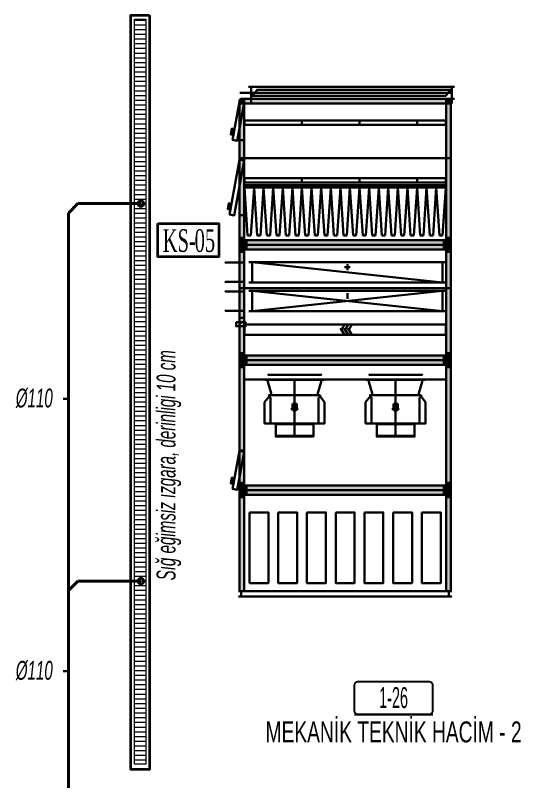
# Model space of a CAD drawing. Header units: centimetres. Extents: x 372964 to 529194, y 28783 to 59011.
# Drawn here: x 452562 to 453098, y 55670 to 56483 of the extents above; entities that cross this region are included whole.
import ezdxf
from ezdxf.enums import TextEntityAlignment as Align

# ---------------------------------------------------------------- set-up
doc = ezdxf.new("R2010")
doc.units = ezdxf.units.CM
for name, color, linetype in [('-M-MAHAL-DEBILER', 7, 'Continuous'), ('-M-MAHAL-ETIKET-NOT', 7, 'Continuous'), ('-M-MAHAL-ETIKET-NOTM', 7, 'Continuous'), ('-M-MAHAL-ETK-', 7, 'Continuous'), ('-M-MAHAL-HAVA-DEGISIM', 7, 'Continuous'), ('-M-MAHAL-NO', 7, 'Continuous'), ('-M-MAHAL-NOM', 7, 'Continuous')]:
    doc.layers.add(name, color=color, linetype=linetype)
for name, color, linetype, lineweight in [('0-KRCN-HVL-SANTRAL', 11, 'Continuous', 30), ('0-KRCN-HVL-YAZI', 7, 'Continuous', 30), ('0-KRCN-SHT-IZGARA', 171, 'Continuous', 35), ('0-KRCN-SHT-PİSSU-BORU', 220, 'PISSU_LINE50', 40), ('0-KRCN-SHT-YAZI-ÇAP-PİSSU', 41, 'Continuous', 30), ('0-KRCN-YAZI-CİHAZ', 121, 'Continuous', 35)]:
    doc.layers.add(name, color=color, linetype=linetype, lineweight=lineweight)
doc.styles.add('-M-ISSO-TEXT-TTF', font='ARIALN.TTF')
doc.styles.add('-M-MHLETK-NOT', font='romans.shx', dxfattribs={"width": 0.7})
doc.styles.add('-M-MHLETK-TEXT', font='ARIALN.TTF', dxfattribs={"width": 0.7})
doc.styles.add('MUF', font='isocpeur.ttf')
doc.styles.add('YAZI', font='times.ttf')
doc.styles.add('ÇAP-2', font='ARIALNBI.TTF')
doc.linetypes.add('PISSU_LINE50', pattern='A,50,-10,["C",MUF,S=10,R=0,X=1,Y=-5],0', length=60)

# ---------------------------------------------------------------- blocks, each defined once
blk = doc.blocks.new('M-MHLETK-YNG')
at = {"layer": '-M-MAHAL-DEBILER', "color": 4, "style": '-M-MHLETK-NOT', "width": 0.5, "flags": 8}
blk.add_attdef('DEBIS', text='', height=0.4, dxfattribs=at).set_placement((-2.173, 2.145), align=Align.MIDDLE_CENTER)
at = {"layer": '-M-MAHAL-DEBILER', "color": 191, "style": '-M-MHLETK-NOT', "width": 0.5, "flags": 8}
blk.add_attdef('DEBIR', text='', height=0.4, dxfattribs=at).set_placement((-1.613, 2.145), align=Align.MIDDLE_CENTER)
at = {"layer": '-M-MAHAL-DEBILER', "color": 31, "style": '-M-MHLETK-NOT', "width": 0.5, "flags": 8}
blk.add_attdef('DEBIF', text='', height=0.4, dxfattribs=at).set_placement((1.585, 2.145), align=Align.MIDDLE_CENTER)
at = {"layer": '-M-MAHAL-DEBILER', "color": 1, "style": '-M-MHLETK-NOT', "width": 0.5, "flags": 8}
blk.add_attdef('DEBIE', text='', height=0.4, dxfattribs=at).set_placement((2.32, 2.145), align=Align.MIDDLE_CENTER)
at = {"layer": '-M-MAHAL-ETIKET-NOT', "color": 3}
for tag, height, style, width, flags, p in [('KIS', 0.04, '-M-MHLETK-NOT', 0.5, 9, (-2.59, 1.616)), ('RH', 0.04, '-M-MHLETK-NOT', 0.5, 9, (-2.39, 1.616)), ('ALAN', 0.04, '-M-MHLETK-NOT', 0.5, 9, (-2.581, 1.562)), ('MAH-ADI', 1.111, '-M-ISSO-TEXT-TTF', 0.8, 8, (0, -0.931))]:
    blk.add_attdef(tag, text='', height=height, dxfattribs=dict(at, style=style, width=width, flags=flags)).set_placement(p, align=Align.MIDDLE_CENTER)
at = {"layer": '-M-MAHAL-ETIKET-NOT', "color": 3, "style": '-M-MHLETK-NOT', "width": 0.5, "flags": 9}
for tag, p, height in [('KLKTR', (-2.617, 1.425), 0.04), ('HL', (-2.616, 1.493), 0.0286), ('RDY-BOY1', (-2.614, 1.37), 0.0286), ('RDY-BOY2', (-2.614, 1.32), 0.0286), ('RDY-BOY3', (-2.614, 1.27), 0.0286), ('RDY-BOY4', (-2.614, 1.22), 0.0286), ('HLA', (-2.521, 1.493), 0.0286), ('RDY-TIP1', (-2.5, 1.37), 0.0286), ('RDY-TIP2', (-2.5, 1.32), 0.0286), ('RDY-TIP3', (-2.5, 1.27), 0.0286), ('RDY-TIP4', (-2.5, 1.22), 0.0286), ('RDY-ADET1', (-2.389, 1.37), 0.0286), ('KON-BOY1', (-2.614, 1.14), 0.0286), ('KON-BOY2', (-2.614, 1.09), 0.0286), ('KON-BOY3', (-2.614, 1.04), 0.0286), ('FCU-TIP1', (-2.614, 0.96), 0.0286), ('FCU-TIP2', (-2.614, 0.91), 0.0286), ('FCU-TIP3', (-2.614, 0.86), 0.0286), ('FCU-ADET1', (-2.524, 0.96), 0.0286), ('FCU-ADET2', (-2.524, 0.91), 0.0286), ('FCU-ADET3', (-2.524, 0.86), 0.0286), ('KON-TIP1', (-2.5, 1.14), 0.0286), ('KON-TIP2', (-2.5, 1.09), 0.0286), ('KON-TIP3', (-2.5, 1.04), 0.0286), ('FCU-KAP1', (-2.398, 0.96), 0.0286), ('FCU-KAP2', (-2.398, 0.91), 0.0286), ('FCU-KAP3', (-2.398, 0.86), 0.0286), ('VRV-TIP1', (-2.614, 0.759), 0.0286), ('VRV-TIP2', (-2.614, 0.709), 0.0286), ('VRV-ADET1', (-2.524, 0.759), 0.0286), ('VRV-ADET2', (-2.524, 0.709), 0.0286), ('VRV-KAP1', (-2.398, 0.759), 0.0286), ('VRV-KAP2', (-2.398, 0.709), 0.0286)]:
    blk.add_attdef(tag, p, '', height=height, dxfattribs=at)
at = {"layer": '-M-MAHAL-ETIKET-NOTM', "color": 3, "style": '-M-ISSO-TEXT-TTF', "width": 0.8, "flags": 8}
blk.add_attdef('MAH-ADI2', text='', height=1.111, dxfattribs=at).set_placement((0, -2.549), align=Align.MIDDLE_CENTER)
at = {"layer": '-M-MAHAL-HAVA-DEGISIM', "style": '-M-MHLETK-NOT', "width": 0.5, "flags": 8}
for tag, p in [('HAVADEG', (0, 3.611)), ('HAVA', (0, 2.399))]:
    blk.add_attdef(tag, text='', height=0.6, dxfattribs=at).set_placement(p, align=Align.MIDDLE_CENTER)
blk.add_wipeout([(-2.078, 1.735), (2.078, 1.735), (2.078, 0), (-2.078, 0)]).dxf.layer = '-M-MAHAL-ETK-'
at = {"layer": '-M-MAHAL-ETK-', "color": 0}
for p, q in [((-2.078, 0), (2.078, 0)), ((-1.161, 0), (-1.161, 0))]:
    blk.add_line(p, q, dxfattribs=at)
blk.add_lwpolyline([(-1.878, 1.735, 0.1, 0.1, 0), (1.878, 1.735, 0.1, 0.1, -0.414214), (2.078, 1.535, 0.1, 0.1, 0), (2.078, 0.2, 0.1, 0.1, -0.414214), (1.878, 0, 0.1, 0.1, 0), (-1.878, 0, 0.1, 0.1, -0.414214), (-2.078, 0.2, 0.1, 0.1, 0), (-2.078, 1.535, 0.1, 0.1, -0.414214)], format="xyseb", close=True, dxfattribs=at)
at = {"layer": '-M-MAHAL-ETIKET-NOT', "color": 3, "style": '-M-MHLETK-NOT', "width": 0.5, "flags": 9}
for tag, p in [('YAZ', (-2.178, 1.616)), ('YUKSEKLIK', (-2.324, 1.562))]:
    blk.add_attdef(tag, text='', height=0.04, dxfattribs=at).set_placement(p, align=Align.MIDDLE_CENTER)
for tag, p in [('RDY-ADET2', (-2.389, 1.32)), ('RDY-ADET3', (-2.389, 1.27)), ('RDY-ADET4', (-2.389, 1.22)), ('RDY-ISI1', (-2.265, 1.37)), ('RDY-ISI2', (-2.265, 1.32)), ('RDY-ISI3', (-2.265, 1.27)), ('RDY-ISI4', (-2.265, 1.22)), ('AHU', (-2.225, 1.439)), ('SHG', (-2.225, 1.493)), ('LHG', (-2.132, 1.493)), ('RDY-BNP1', (-2.102, 1.37)), ('RDY-BNP2', (-2.102, 1.32)), ('RDY-BNP3', (-2.102, 1.27)), ('RDY-BNP4', (-2.102, 1.22)), ('HG', (-2.039, 1.493)), ('RDY-BNK1', (-1.964, 1.37)), ('RDY-BNK2', (-1.964, 1.32)), ('RDY-BNK3', (-1.964, 1.27)), ('RDY-BNK4', (-1.964, 1.22)), ('HGA', (-1.962, 1.493)), ('EF', (-1.962, 1.439)), ('KON-ADET1', (-2.389, 1.14)), ('KON-ADET2', (-2.389, 1.09)), ('KON-ADET3', (-2.389, 1.04)), ('FCU-DUY1', (-2.272, 0.96)), ('FCU-DUY2', (-2.272, 0.91)), ('FCU-DUY3', (-2.272, 0.86)), ('KON-ISI1', (-2.265, 1.14)), ('KON-ISI2', (-2.265, 1.09)), ('KON-ISI3', (-2.265, 1.04)), ('FCU-SOG1', (-2.154, 0.96)), ('FCU-SOG2', (-2.154, 0.91)), ('FCU-SOG3', (-2.154, 0.86)), ('KON-BNP1', (-2.102, 1.14)), ('KON-BNP2', (-2.102, 1.09)), ('KON-BNP3', (-2.102, 1.04)), ('FCU-ISI1', (-2.044, 0.96)), ('FCU-ISI2', (-2.044, 0.91)), ('FCU-ISI3', (-2.044, 0.86)), ('KON-BNK1', (-1.964, 1.14)), ('KON-BNK2', (-1.964, 1.09)), ('KON-BNK3', (-1.964, 1.04)), ('FCU-DEBI1', (-1.95, 0.96)), ('FCU-DEBI2', (-1.95, 0.91)), ('FCU-DEBI3', (-1.95, 0.86)), ('FCU-BNP1', (-1.831, 0.96)), ('FCU-BNP2', (-1.831, 0.91)), ('FCU-BNP3', (-1.831, 0.86)), ('FCU-BNK1', (-1.614, 0.96)), ('FCU-BNK2', (-1.614, 0.91)), ('FCU-BNK3', (-1.614, 0.86)), ('VRV-DUY1', (-2.272, 0.759)), ('VRV-DUY2', (-2.272, 0.709)), ('VRV-SOG1', (-2.154, 0.759)), ('VRV-SOG2', (-2.154, 0.709)), ('VRV-ISI1', (-2.044, 0.759)), ('VRV-ISI2', (-2.044, 0.709)), ('VRV-DEBI1', (-1.95, 0.759)), ('VRV-DEBI2', (-1.95, 0.709)), ('VRV-BNP1', (-1.831, 0.759)), ('VRV-BNP2', (-1.831, 0.709)), ('VRV-BNK1', (-1.614, 0.759)), ('VRV-BNK2', (-1.614, 0.709))]:
    blk.add_attdef(tag, p, '', height=0.0286, dxfattribs=at)
at = {"layer": '-M-MAHAL-NO', "color": 7, "style": '-M-MHLETK-TEXT', "width": 0.6, "flags": 8}
blk.add_attdef('MAH-NO', text='', height=1.111, dxfattribs=at).set_placement((0, 0.889), align=Align.MIDDLE_CENTER)
at = {"layer": '-M-MAHAL-NOM', "color": 7, "style": '-M-MHLETK-TEXT', "width": 0.6, "flags": 8}
blk.add_attdef('MAH-NOM', text='', height=1.111, dxfattribs=at).set_placement((0, 0.889), align=Align.MIDDLE_CENTER)
blk = doc.blocks.new('!-YAZI-KS')
at = {"layer": '0-KRCN-YAZI-CİHAZ'}
blk.add_lwpolyline([(-27.02, 29.47), (27.02, 29.47), (27.02, 0), (-27.02, 0)], close=True, dxfattribs=at)
at = {"layer": '0-KRCN-YAZI-CİHAZ', "style": 'YAZI', "width": 0.6}
blk.add_text('KS-', height=20, dxfattribs=at).set_placement((-22.66, 4.34))
blk.add_attdef('99', (5.48, 4.34), '', height=20, dxfattribs=at)
blk = doc.blocks.new('A$C69DDF03F')
at = {"layer": '0-KRCN-HVL-SANTRAL'}
for points in [[(6.25, 218.7), (11.25, 218.7), (11.25, 223.7), (7.92, 223.7), (6.25, 222.03)], [(11.25, 218.7), (69.45, 218.7), (69.45, 223.7), (11.25, 223.7)], [(69.45, 218.7), (156.25, 218.7), (156.25, 223.7), (69.45, 223.7)], [(156.25, 218.7), (156.25, 216.2), (161.25, 216.2), (161.25, 218.7), (161.25, 223.7), (153.75, 223.7), (153.75, 218.7)], [(166.25, 216.2), (166.25, 218.7), (168.75, 218.7), (168.75, 223.7), (161.25, 223.7), (161.25, 218.7), (161.25, 216.2)], [(166.25, 218.7), (207.15, 218.7), (207.15, 223.7), (166.25, 223.7)], [(207.15, 218.7), (278.65, 218.7), (278.65, 223.7), (207.15, 223.7)], [(278.65, 218.7), (278.65, 216.2), (283.65, 216.2), (283.65, 218.7), (283.65, 223.7), (276.15, 223.7), (276.15, 218.7)], [(288.65, 216.2), (288.65, 218.7), (291.15, 218.7), (291.15, 223.7), (283.65, 223.7), (283.65, 218.7), (283.65, 216.2)], [(288.65, 218.7), (416.35, 218.7), (416.35, 223.7), (288.65, 223.7)], [(416.35, 218.7), (416.35, 216.2), (421.35, 216.2), (421.35, 218.7), (421.35, 223.7), (413.85, 223.7), (413.85, 218.7)], [(426.35, 216.2), (426.35, 218.7), (428.85, 218.7), (428.85, 223.7), (421.35, 223.7), (421.35, 218.7), (421.35, 216.2)], [(426.35, 218.7), (528.45, 218.7), (528.45, 223.7), (426.35, 223.7)], [(6.25, 4.5), (11.25, 4.5), (11.25, 218.7), (6.25, 218.7)], [(156.25, 4.5), (161.25, 4.5), (161.25, 218.7), (156.25, 218.7)], [(161.25, 4.5), (166.25, 4.5), (166.25, 218.7), (161.25, 218.7)], [(278.65, 4.5), (283.65, 4.5), (283.65, 218.7), (278.65, 218.7)], [(283.65, 4.5), (288.65, 4.5), (288.65, 218.7), (283.65, 218.7)], [(416.35, 4.5), (421.35, 4.5), (421.35, 218.7), (416.35, 218.7)], [(421.35, 4.5), (426.35, 4.5), (426.35, 218.7), (421.35, 218.7)], [(11.25, 4.5), (6.25, 4.5), (6.25, 1.17), (7.92, -0.5), (11.25, -0.5)], [(11.25, -0.5), (69.45, -0.5), (69.45, 4.5), (11.25, 4.5)], [(69.45, -0.5), (156.25, -0.5), (156.25, 4.5), (69.45, 4.5)], [(156.25, 7), (156.25, 4.5), (153.75, 4.5), (153.75, -0.5), (161.25, -0.5), (161.25, 4.5), (161.25, 7)], [(166.25, 4.5), (166.25, 7), (161.25, 7), (161.25, 4.5), (161.25, -0.5), (168.75, -0.5), (168.75, 4.5)], [(166.25, -0.5), (207.15, -0.5), (207.15, 4.5), (166.25, 4.5)], [(207.15, -0.5), (278.65, -0.5), (278.65, 4.5), (207.15, 4.5)], [(278.65, 7), (278.65, 4.5), (276.15, 4.5), (276.15, -0.5), (283.65, -0.5), (283.65, 4.5), (283.65, 7)], [(288.65, 4.5), (288.65, 7), (283.65, 7), (283.65, 4.5), (283.65, -0.5), (291.15, -0.5), (291.15, 4.5)], [(288.65, -0.5), (416.35, -0.5), (416.35, 4.5), (288.65, 4.5)], [(416.35, 7), (416.35, 4.5), (413.85, 4.5), (413.85, -0.5), (421.35, -0.5), (421.35, 4.5), (421.35, 7)], [(426.35, 4.5), (426.35, 7), (421.35, 7), (421.35, 4.5), (421.35, -0.5), (428.85, -0.5), (428.85, 4.5)], [(426.35, -0.5), (528.45, -0.5), (528.45, 4.5), (426.35, 4.5)]]:
    blk.add_hatch(color=256, dxfattribs=at).paths.add_polyline_path(points)
for p, q in [((-6.25, 9), (-6.25, 227.7)), ((6.25, 9), (6.25, 227.7)), ((6.25, 224.7), (-6.25, 224.7)), ((0, 12), (0, 224.7)), ((11.25, 223.7), (69.45, 223.7)), ((69.45, 223.7), (156.25, 223.7)), ((69.45, 218.7), (69.45, 223.7)), ((69.45, 218.7), (69.45, 223.7)), ((166.25, 223.7), (207.15, 223.7)), ((207.15, 223.7), (278.65, 223.7)), ((207.15, 218.7), (207.15, 223.7)), ((207.15, 218.7), (207.15, 223.7)), ((288.65, 223.7), (416.35, 223.7)), ((426.35, 223.7), (528.45, 223.7)), ((528.45, -1.5), (528.45, 224.7)), ((528.45, 221.7), (534.45, 221.7)), ((534.45, -1.5), (534.45, 224.7)), ((11.25, 218.7), (69.45, 218.7)), ((69.45, 218.7), (156.25, 218.7)), ((69.45, 4.5), (69.45, 218.7)), ((69.45, 4.5), (69.45, 218.7)), ((100.45, 218.35), (151.45, 214.96)), ((100.45, 208.18), (151.45, 211.57)), ((151.45, 211.57), (151.45, 214.96)), ((166.25, 218.7), (207.15, 218.7)), ((179.55, 9.45), (179.55, 218.45)), ((179.55, 214.95), (201.05, 214.95)), ((179.55, 12.95), (201.05, 214.95)), ((201.05, 9.45), (201.05, 218.45)), ((207.15, 218.7), (278.65, 218.7)), ((207.15, 4.5), (207.15, 218.7)), ((207.15, 4.5), (207.15, 218.7)), ((210.15, 9.45), (210.15, 218.45)), ((210.15, 214.95), (231.65, 214.95)), ((210.15, 12.95), (231.65, 214.95)), ((210.15, 214.95), (231.65, 12.95)), ((231.65, 9.45), (231.65, 218.45)), ((288.65, 218.7), (416.35, 218.7)), ((303.95, 4.5), (303.95, 218.7)), ((426.35, 218.7), (528.45, 218.7)), ((100.45, 208.18), (151.45, 204.79)), ((151.45, 201.41), (151.45, 204.79)), ((100.45, 198.02), (151.45, 201.41)), ((100.45, 198.02), (151.45, 194.63)), ((303.95, 196.45), (303.95, 193.45)), ((304.45, 196.45), (304.45, 193.45)), ((100.45, 187.85), (151.45, 191.24)), ((100.45, 187.85), (151.45, 184.46)), ((151.45, 191.24), (151.45, 194.63)), ((304, 136.85), (304, 193.45)), ((304.4, 136.85), (304.4, 193.45)), ((100.45, 177.68), (151.45, 181.07)), ((151.45, 181.07), (151.45, 184.46)), ((304.2, 182.13), (304.2, 153.83)), ((351.35, 145.15), (351.35, 185.15)), ((363.86, 145.15), (363.86, 185.15)), ((100.45, 177.68), (151.45, 174.29)), ((100.45, 167.52), (151.45, 170.91)), ((151.45, 170.91), (151.45, 174.29)), ((304.12, 148.17), (304.12, 176.47)), ((304.28, 159.49), (304.28, 176.47)), ((100.45, 167.52), (151.45, 164.13)), ((151.45, 160.74), (151.45, 164.13)), ((304.45, 165.15), (364.55, 165.15)), ((100.45, 157.35), (151.45, 160.74)), ((100.45, 157.35), (151.45, 153.96)), ((100.45, 147.18), (151.45, 150.57)), ((100.45, 147.18), (151.45, 143.79)), ((151.45, 150.57), (151.45, 153.96)), ((100.45, 137.02), (151.45, 140.41)), ((151.45, 140.41), (151.45, 143.79)), ((100.45, 137.02), (151.45, 133.63)), ((100.45, 126.85), (151.45, 130.24)), ((151.45, 130.24), (151.45, 133.63)), ((303.95, 133.85), (303.95, 136.85)), ((304.45, 133.85), (304.45, 136.85)), ((100.45, 126.85), (151.45, 123.46)), ((151.45, 120.07), (151.45, 123.46)), ((100.45, 116.68), (151.45, 120.07)), ((100.45, 116.68), (151.45, 113.29)), ((181.85, 113.95), (188, 113.95)), ((184.93, 110.88), (184.93, 117.02)), ((212.45, 113.95), (218.6, 113.95)), ((245.75, 118.8), (251.25, 115.6)), ((245.75, 114.8), (251.25, 111.6)), ((256.75, 118.8), (249.52, 114.59)), ((256.75, 114.8), (249.52, 110.59)), ((100.45, 106.52), (151.45, 109.91)), ((100.45, 106.52), (151.45, 103.13)), ((151.45, 109.91), (151.45, 113.29)), ((245.75, 110.8), (251.25, 107.6)), ((256.75, 110.8), (249.52, 106.59)), ((100.45, 96.35), (151.45, 99.74)), ((151.45, 99.74), (151.45, 103.13)), ((100.45, 96.35), (151.45, 92.96)), ((100.45, 86.18), (151.45, 89.57)), ((151.45, 89.57), (151.45, 92.96)), ((100.45, 86.18), (151.45, 82.79)), ((151.45, 79.41), (151.45, 82.79)), ((303.95, 89.35), (303.95, 86.35)), ((304, 29.75), (304, 86.35)), ((304.4, 29.75), (304.4, 86.35)), ((304.45, 89.35), (304.45, 86.35)), ((100.45, 76.02), (151.45, 79.41)), ((100.45, 76.02), (151.45, 72.63)), ((304.2, 75.03), (304.2, 46.73)), ((351.35, 38.05), (351.35, 78.05)), ((363.86, 38.05), (363.86, 78.05)), ((100.45, 65.85), (151.45, 69.24)), ((100.45, 65.85), (151.45, 62.46)), ((151.45, 69.24), (151.45, 72.63)), ((304.12, 41.07), (304.12, 69.37)), ((304.28, 52.39), (304.28, 69.37)), ((100.45, 55.68), (151.45, 59.07)), ((151.45, 59.07), (151.45, 62.46)), ((304.45, 58.05), (364.55, 58.05)), ((100.45, 55.68), (151.45, 52.29)), ((100.45, 45.52), (151.45, 48.91)), ((151.45, 48.91), (151.45, 52.29)), ((100.45, 45.52), (151.45, 42.13)), ((151.45, 38.74), (151.45, 42.13)), ((100.45, 35.35), (151.45, 38.74)), ((100.45, 35.35), (151.45, 31.96)), ((100.45, 25.18), (151.45, 28.57)), ((100.45, 25.18), (151.45, 21.79)), ((151.45, 28.57), (151.45, 31.96)), ((303.95, 26.75), (303.95, 29.75)), ((304.45, 26.75), (304.45, 29.75)), ((100.45, 15.02), (151.45, 18.41)), ((151.45, 18.41), (151.45, 21.79)), ((6.25, 12), (-6.25, 12)), ((0, 12), (0, 0)), ((100.45, 15.02), (151.45, 11.63)), ((100.45, 4.85), (151.45, 8.24)), ((151.45, 8.24), (151.45, 11.63)), ((179.55, 12.95), (201.05, 12.95)), ((210.15, 12.95), (231.65, 12.95)), ((9.25, 4.5), (9.25, -0.5)), ((11.25, 4.5), (69.45, 4.5)), ((50.15, 4.5), (50.15, -0.5)), ((69.45, 4.5), (156.25, 4.5)), ((69.45, 4.5), (69.45, -0.5)), ((69.45, 4.5), (69.45, -0.5)), ((70.45, 4.5), (70.45, -0.5)), ((129.65, 4.5), (129.65, -0.5)), ((166.25, 4.5), (207.15, 4.5)), ((207.15, 4.5), (278.65, 4.5)), ((207.15, 4.5), (207.15, -0.5)), ((207.15, 4.5), (207.15, -0.5)), ((238.75, 4.5), (238.75, -0.5)), ((282.65, 4.5), (282.65, -0.5)), ((288.65, 4.5), (416.35, 4.5)), ((379.45, 4.5), (379.45, -0.5)), ((420.35, 4.5), (420.35, -0.5)), ((426.35, 4.5), (528.45, 4.5)), ((528.45, 1.5), (534.45, 1.5)), ((11.25, -0.5), (69.45, -0.5)), ((69.45, -0.5), (156.25, -0.5)), ((166.25, -0.5), (207.15, -0.5)), ((207.15, -0.5), (278.65, -0.5)), ((288.65, -0.5), (416.35, -0.5)), ((426.35, -0.5), (528.45, -0.5))]:
    blk.add_line(p, q, dxfattribs=at)
for points in [[(3.33, 218.37), (-3.33, 223.2), (-3.33, 18.33), (3.33, 13.5), (3.33, 218.37)], [(11.25, 224.7), (6.25, 224.7), (6.25, 12), (11.25, 12), (11.25, 224.7)], [(11.25, 218.7), (6.25, 218.7), (6.25, 222.03), (7.92, 223.7), (11.25, 223.7), (11.25, 218.7)], [(11.25, 218.7), (6.25, 218.7), (6.25, 222.03), (7.92, 223.7), (11.25, 223.7), (11.25, 218.7)], [(11.25, 218.7), (69.45, 218.7), (69.45, 223.7), (11.25, 223.7), (11.25, 218.7)], [(69.45, 218.7), (156.25, 218.7), (156.25, 223.7), (69.45, 223.7), (69.45, 218.7)], [(156.25, 218.7), (156.25, 216.2), (161.25, 216.2), (161.25, 218.7), (161.25, 223.7), (153.75, 223.7), (153.75, 218.7), (156.25, 218.7)], [(156.25, 218.7), (156.25, 216.2), (161.25, 216.2), (161.25, 218.7), (161.25, 223.7), (153.75, 223.7), (153.75, 218.7), (156.25, 218.7)], [(166.25, 218.7), (166.25, 216.2), (161.25, 216.2), (161.25, 218.7), (161.25, 223.7), (168.75, 223.7), (168.75, 218.7), (166.25, 218.7)], [(166.25, 218.7), (166.25, 216.2), (161.25, 216.2), (161.25, 218.7), (161.25, 223.7), (168.75, 223.7), (168.75, 218.7), (166.25, 218.7)], [(166.25, 218.7), (207.15, 218.7), (207.15, 223.7), (166.25, 223.7), (166.25, 218.7)], [(207.15, 218.7), (278.65, 218.7), (278.65, 223.7), (207.15, 223.7), (207.15, 218.7)], [(278.65, 218.7), (278.65, 216.2), (283.65, 216.2), (283.65, 218.7), (283.65, 223.7), (276.15, 223.7), (276.15, 218.7), (278.65, 218.7)], [(278.65, 218.7), (278.65, 216.2), (283.65, 216.2), (283.65, 218.7), (283.65, 223.7), (276.15, 223.7), (276.15, 218.7), (278.65, 218.7)], [(288.65, 218.7), (288.65, 216.2), (283.65, 216.2), (283.65, 218.7), (283.65, 223.7), (291.15, 223.7), (291.15, 218.7), (288.65, 218.7)], [(288.65, 218.7), (288.65, 216.2), (283.65, 216.2), (283.65, 218.7), (283.65, 223.7), (291.15, 223.7), (291.15, 218.7), (288.65, 218.7)], [(288.65, 218.7), (416.35, 218.7), (416.35, 223.7), (288.65, 223.7), (288.65, 218.7)], [(416.35, 218.7), (416.35, 216.2), (421.35, 216.2), (421.35, 218.7), (421.35, 223.7), (413.85, 223.7), (413.85, 218.7), (416.35, 218.7)], [(416.35, 218.7), (416.35, 216.2), (421.35, 216.2), (421.35, 218.7), (421.35, 223.7), (413.85, 223.7), (413.85, 218.7), (416.35, 218.7)], [(426.35, 218.7), (426.35, 216.2), (421.35, 216.2), (421.35, 218.7), (421.35, 223.7), (428.85, 223.7), (428.85, 218.7), (426.35, 218.7)], [(426.35, 218.7), (426.35, 216.2), (421.35, 216.2), (421.35, 218.7), (421.35, 223.7), (428.85, 223.7), (428.85, 218.7), (426.35, 218.7)], [(426.35, 218.7), (528.45, 218.7), (528.45, 223.7), (426.35, 223.7), (426.35, 218.7)], [(528.45, -0.5), (528.45, 223.7), (528.45, 223.7), (528.45, -0.5), (528.45, -0.5)], [(528.45, 1.5), (528.45, 1.5), (528.45, 221.7), (528.45, 221.7), (528.45, 1.5)], [(6.25, 4.5), (11.25, 4.5), (11.25, 218.7), (6.25, 218.7), (6.25, 4.5)], [(6.25, 4.5), (6.25, 218.7), (11.25, 218.7), (11.25, 4.5), (6.25, 4.5)], [(29.25, 187.85), (34.05, 187.85), (34.05, 218.35), (29.25, 218.35), (29.25, 187.85)], [(90.45, 187.85), (94.95, 187.85), (94.95, 218.35), (90.45, 218.35), (90.45, 187.85)], [(97.95, 187.85), (100.45, 187.85), (100.45, 218.35), (97.95, 218.35), (97.95, 187.85)], [(156.25, 4.5), (161.25, 4.5), (161.25, 218.7), (156.25, 218.7), (156.25, 4.5)], [(156.25, 4.5), (156.25, 218.7), (161.25, 218.7), (161.25, 4.5), (156.25, 4.5)], [(161.25, 4.5), (166.25, 4.5), (166.25, 218.7), (161.25, 218.7), (161.25, 4.5)], [(161.25, 4.5), (161.25, 218.7), (166.25, 218.7), (166.25, 4.5), (161.25, 4.5)], [(245.75, 4.75), (256.75, 4.75), (256.75, 218.45), (245.75, 218.45), (245.75, 4.75)], [(278.65, 4.5), (283.65, 4.5), (283.65, 218.7), (278.65, 218.7), (278.65, 4.5)], [(278.65, 4.5), (278.65, 218.7), (283.65, 218.7), (283.65, 4.5), (278.65, 4.5)], [(283.65, 4.5), (288.65, 4.5), (288.65, 218.7), (283.65, 218.7), (283.65, 4.5)], [(283.65, 4.5), (283.65, 218.7), (288.65, 218.7), (288.65, 4.5), (283.65, 4.5)], [(416.35, 4.5), (421.35, 4.5), (421.35, 218.7), (416.35, 218.7), (416.35, 4.5)], [(416.35, 4.5), (416.35, 218.7), (421.35, 218.7), (421.35, 4.5), (416.35, 4.5)], [(421.35, 4.5), (426.35, 4.5), (426.35, 218.7), (421.35, 218.7), (421.35, 4.5)], [(421.35, 4.5), (421.35, 218.7), (426.35, 218.7), (426.35, 4.5), (421.35, 4.5)], [(445.05, 192.95), (520.05, 192.95), (520.05, 212.95), (445.05, 212.95), (445.05, 192.95)], [(320.62, 192.18), (322.12, 192.18), (328.13, 196.95), (350.65, 196.95), (350.65, 133.35), (328.13, 133.35), (322.12, 138.12), (320.62, 138.12), (320.62, 192.18)], [(29.25, 126.85), (34.05, 126.85), (34.05, 187.85), (29.25, 187.85), (29.25, 126.85)], [(90.45, 126.85), (94.95, 126.85), (94.95, 187.85), (90.45, 187.85), (90.45, 126.85)], [(97.95, 126.85), (100.45, 126.85), (100.45, 187.85), (97.95, 187.85), (97.95, 126.85)], [(298.95, 136.85), (298.95, 136.85), (298.95, 193.45), (298.95, 193.45), (298.95, 136.85)], [(303.95, 136.85), (303.95, 136.85), (304.15, 136.95), (304.35, 136.85), (304.45, 136.85), (304.45, 193.45), (304.35, 193.45), (304.15, 193.25), (303.95, 193.45), (303.95, 193.45), (303.95, 136.85)], [(304.45, 136.85), (306.47, 136.85), (318.6, 140.39), (320.62, 140.39), (320.62, 189.91), (318.6, 189.91), (306.47, 193.45), (304.45, 193.45), (304.45, 136.85)], [(322.12, 192.18), (323.62, 190.59), (350.65, 190.59)], [(350.65, 145.15), (364.55, 145.15), (364.55, 185.15), (350.65, 185.15), (350.65, 145.15)], [(445.05, 162.5), (520.05, 162.5), (520.05, 182.5), (445.05, 182.5), (445.05, 162.5)], [(329.92, 162.9), (335.25, 162.9), (335.25, 161.77), (337.92, 165.15), (335.25, 168.52), (335.25, 167.4), (329.92, 167.4), (329.92, 162.9)], [(445.05, 132.05), (520.05, 132.05), (520.05, 152.05), (445.05, 152.05), (445.05, 132.05)], [(322.12, 138.12), (323.62, 139.71), (350.65, 139.71)], [(29.25, 65.85), (34.05, 65.85), (34.05, 126.85), (29.25, 126.85), (29.25, 65.85)], [(90.45, 65.85), (94.95, 65.85), (94.95, 126.85), (90.45, 126.85), (90.45, 65.85)], [(97.95, 65.85), (100.45, 65.85), (100.45, 126.85), (97.95, 126.85), (97.95, 65.85)], [(445.05, 101.6), (520.05, 101.6), (520.05, 121.6), (445.05, 121.6), (445.05, 101.6)], [(320.62, 85.08), (322.12, 85.08), (328.13, 89.85), (350.65, 89.85), (350.65, 26.25), (328.13, 26.25), (322.12, 31.02), (320.62, 31.02), (320.62, 85.08)], [(445.05, 71.15), (520.05, 71.15), (520.05, 91.15), (445.05, 91.15), (445.05, 71.15)], [(298.95, 29.75), (298.95, 29.75), (298.95, 86.35), (298.95, 86.35), (298.95, 29.75)], [(303.95, 29.75), (303.95, 29.75), (304.15, 29.85), (304.35, 29.75), (304.45, 29.75), (304.45, 86.35), (304.35, 86.35), (304.15, 86.15), (303.95, 86.35), (303.95, 86.35), (303.95, 29.75)], [(304.45, 29.75), (306.47, 29.75), (318.6, 33.29), (320.62, 33.29), (320.62, 82.81), (318.6, 82.81), (306.47, 86.35), (304.45, 86.35), (304.45, 29.75)], [(322.12, 85.08), (323.62, 83.49), (350.65, 83.49)], [(350.65, 38.05), (364.55, 38.05), (364.55, 78.05), (350.65, 78.05), (350.65, 38.05)], [(29.25, 4.85), (34.05, 4.85), (34.05, 65.85), (29.25, 65.85), (29.25, 4.85)], [(90.45, 4.85), (94.95, 4.85), (94.95, 65.85), (90.45, 65.85), (90.45, 4.85)], [(97.95, 4.85), (100.45, 4.85), (100.45, 65.85), (97.95, 65.85), (97.95, 4.85)], [(329.92, 55.8), (335.25, 55.8), (335.25, 54.67), (337.92, 58.05), (335.25, 61.42), (335.25, 60.3), (329.92, 60.3), (329.92, 55.8)], [(445.05, 40.7), (520.05, 40.7), (520.05, 60.7), (445.05, 60.7), (445.05, 40.7)], [(322.12, 31.02), (323.62, 32.61), (350.65, 32.61)], [(445.05, 10.25), (520.05, 10.25), (520.05, 30.25), (445.05, 30.25), (445.05, 10.25)], [(11.25, 4.5), (6.25, 4.5), (6.25, 1.17), (7.92, -0.5), (11.25, -0.5), (11.25, 4.5)], [(11.25, 4.5), (6.25, 4.5), (6.25, 1.17), (7.92, -0.5), (11.25, -0.5), (11.25, 4.5)], [(10.55, 4.39), (9.68, -0.54), (49.96, -7.64), (50.83, -2.72), (10.55, 4.39)], [(11.25, -0.5), (69.45, -0.5), (69.45, 4.5), (11.25, 4.5), (11.25, -0.5)], [(69.45, -0.5), (156.25, -0.5), (156.25, 4.5), (69.45, 4.5), (69.45, -0.5)], [(71.75, 4.39), (70.88, -0.54), (129.18, -10.82), (130.05, -5.89), (71.75, 4.39)], [(156.25, 4.5), (156.25, 7), (161.25, 7), (161.25, 4.5), (161.25, -0.5), (153.75, -0.5), (153.75, 4.5), (156.25, 4.5)], [(156.25, 4.5), (156.25, 7), (161.25, 7), (161.25, 4.5), (161.25, -0.5), (153.75, -0.5), (153.75, 4.5), (156.25, 4.5)], [(166.25, 4.5), (166.25, 7), (161.25, 7), (161.25, 4.5), (161.25, -0.5), (168.75, -0.5), (168.75, 4.5), (166.25, 4.5)], [(166.25, 4.5), (166.25, 7), (161.25, 7), (161.25, 4.5), (161.25, -0.5), (168.75, -0.5), (168.75, 4.5), (166.25, 4.5)], [(166.25, -0.5), (207.15, -0.5), (207.15, 4.5), (166.25, 4.5), (166.25, -0.5)], [(180.1, 4.75), (180.1, -15.25), (180.1, -15.25), (180.1, 4.75)], [(200.5, 4.75), (200.5, -15.25), (200.5, -15.25), (200.5, 4.75)], [(207.15, -0.5), (278.65, -0.5), (278.65, 4.5), (207.15, 4.5), (207.15, -0.5)], [(210.7, 4.75), (210.7, -15.25), (210.7, -15.25), (210.7, 4.75)], [(231.1, 4.75), (231.1, -15.25), (231.1, -15.25), (231.1, 4.75)], [(238.75, 4.5), (238.75, -0.5), (282.65, -0.5), (282.65, 4.5), (238.75, 4.5)], [(242.75, 0.5), (244.75, 0.5), (244.75, -0.5), (242.75, -0.5), (242.75, 0.5)], [(243.28, -4), (247.52, -4), (247.52, 6), (243.28, 6), (243.28, -4)], [(278.65, 4.5), (278.65, 7), (283.65, 7), (283.65, 4.5), (283.65, -0.5), (276.15, -0.5), (276.15, 4.5), (278.65, 4.5)], [(278.65, 4.5), (278.65, 7), (283.65, 7), (283.65, 4.5), (283.65, -0.5), (276.15, -0.5), (276.15, 4.5), (278.65, 4.5)], [(276.65, 0.5), (278.65, 0.5), (278.65, -0.5), (276.65, -0.5), (276.65, 0.5)], [(288.65, 4.5), (288.65, 7), (283.65, 7), (283.65, 4.5), (283.65, -0.5), (291.15, -0.5), (291.15, 4.5), (288.65, 4.5)], [(288.65, 4.5), (288.65, 7), (283.65, 7), (283.65, 4.5), (283.65, -0.5), (291.15, -0.5), (291.15, 4.5), (288.65, 4.5)], [(288.65, -0.5), (416.35, -0.5), (416.35, 4.5), (288.65, 4.5), (288.65, -0.5)], [(380.75, 4.39), (379.88, -0.54), (420.16, -7.64), (421.03, -2.72), (380.75, 4.39)], [(416.35, 4.5), (416.35, 7), (421.35, 7), (421.35, 4.5), (421.35, -0.5), (413.85, -0.5), (413.85, 4.5), (416.35, 4.5)], [(416.35, 4.5), (416.35, 7), (421.35, 7), (421.35, 4.5), (421.35, -0.5), (413.85, -0.5), (413.85, 4.5), (416.35, 4.5)], [(426.35, 4.5), (426.35, 7), (421.35, 7), (421.35, 4.5), (421.35, -0.5), (428.85, -0.5), (428.85, 4.5), (426.35, 4.5)], [(426.35, 4.5), (426.35, 7), (421.35, 7), (421.35, 4.5), (421.35, -0.5), (428.85, -0.5), (428.85, 4.5), (426.35, 4.5)], [(426.35, -0.5), (528.45, -0.5), (528.45, 4.5), (426.35, 4.5), (426.35, -0.5)], [(44.55, -6.69), (44.03, -9.64), (38.12, -8.6), (38.29, -7.61), (43.21, -8.48), (43.56, -6.51), (44.55, -6.69)], [(414.75, -6.69), (414.23, -9.64), (408.32, -8.6), (408.49, -7.61), (413.41, -8.48), (413.76, -6.51), (414.75, -6.69)], [(123.77, -9.86), (123.25, -12.82), (117.34, -11.78), (117.51, -10.79), (122.44, -11.66), (122.78, -9.69), (123.77, -9.86)]]:
    blk.add_lwpolyline(points, dxfattribs=at)
for centre in [(180.1, 4.75), (200.5, 4.75), (210.7, 4.75), (231.1, 4.75)]:
    blk.add_circle(centre, 0, dxfattribs=at)
blk = doc.blocks.new('A$C69D49E3A')
at = {"layer": '0-KRCN-HVL-SANTRAL', "rotation": 270}
blk.add_blockref('A$C69DDF03F', (9650.65, 4567.75), dxfattribs=at)
at = {"layer": '0-KRCN-HVL-YAZI', "xscale": 1.2, "yscale": 1.2, "zscale": 1.2}
blk.add_blockref('!-YAZI-KS', (9596.1, 4393.86), dxfattribs=at).add_auto_attribs({'99': '05'})

msp = doc.modelspace()

# ---------------------------------------------------------------- hatches: boundary and pattern name
at = {"layer": '0-KRCN-SHT-IZGARA', "lineweight": 20}
h = msp.add_hatch(dxfattribs=at)
h.set_pattern_fill('LINE', color=120, scale=40, style=0)
h.set_pattern_definition([(180, (452597.6195, 54852.591), (-2e-15, -5), [])])
h.paths.add_polyline_path([(452700.746, 55688.339), (452688.746, 55688.339), (452688.746, 56478.563), (452700.746, 56478.563)])

# ---------------------------------------------------------------- linework, layer by layer
at = {"layer": '0-KRCN-SHT-IZGARA'}
msp.add_lwpolyline([(452704.746, 56482.563), (452704.746, 55682.563), (452684.746, 55682.563), (452684.746, 56482.563), (452704.746, 56482.563)], dxfattribs=at)
at = {"layer": '0-KRCN-SHT-IZGARA', "color": 120, "lineweight": 20}
msp.add_lwpolyline([(452700.746, 56478.563), (452700.746, 55688.339), (452688.746, 55688.339), (452688.746, 56478.563)], close=True, dxfattribs=at)
at = {"layer": '0-KRCN-SHT-PİSSU-BORU'}
for p, q in [((452618.685, 56272.794), (452628.685, 56282.794)), ((452695.44, 56282.794), (452628.685, 56282.794)), ((452618.685, 56272.794), (452618.685, 55554.319)), ((452628.685, 55882.331), (452618.685, 55872.331)), ((452695.44, 55882.331), (452628.685, 55882.331))]:
    msp.add_line(p, q, dxfattribs=at)
for centre in [(452695.44, 56282.794), (452695.44, 55882.331)]:
    msp.add_circle(centre, 3, dxfattribs=at)
at = {"layer": '0-KRCN-SHT-YAZI-ÇAP-PİSSU', "linetype": 'Continuous'}
for p, q in [((452613.178, 56075.814), (452618.524, 56075.814)), ((452613.178, 55786.918), (452618.524, 55786.918))]:
    msp.add_line(p, q, dxfattribs=at)

# ---------------------------------------------------------------- block references
at = {"layer": '-M-MAHAL-ETK-', "xscale": 20, "yscale": 20, "zscale": 20}
msp.add_blockref('M-MHLETK-YNG', (452963.352, 55740.993), dxfattribs=at).add_auto_attribs({'MAH-NO': '1-26', 'MAH-ADI': 'MEKANİK TEKNİK HACİM - 2'})

# ---------------------------------------------------------------- texts
at = {"layer": '0-KRCN-SHT-YAZI-ÇAP-PİSSU', "linetype": 'Continuous', "style": 'ÇAP-2', "width": 0.7}
msp.add_text('Sığ eğimsiz ızgara, derinligi 10 cm', height=20, rotation=90, dxfattribs=at).set_placement((452722.146, 56127.375), align=Align.MIDDLE_RIGHT)
for p in [(452602.022, 56076.592), (452602.022, 55787.696)]:
    msp.add_text('%%C110', height=20, dxfattribs=at).set_placement(p, align=Align.MIDDLE_RIGHT)

# ---------------------------------------------------------------- next in the draw order: block references
at = {"layer": '0-KRCN-HVL-SANTRAL', "transparency": 33554687}
msp.add_blockref('A$C69D49E3A', (443149.746, 51832.563), dxfattribs=at)

doc.saveas('drawing.dxf')
